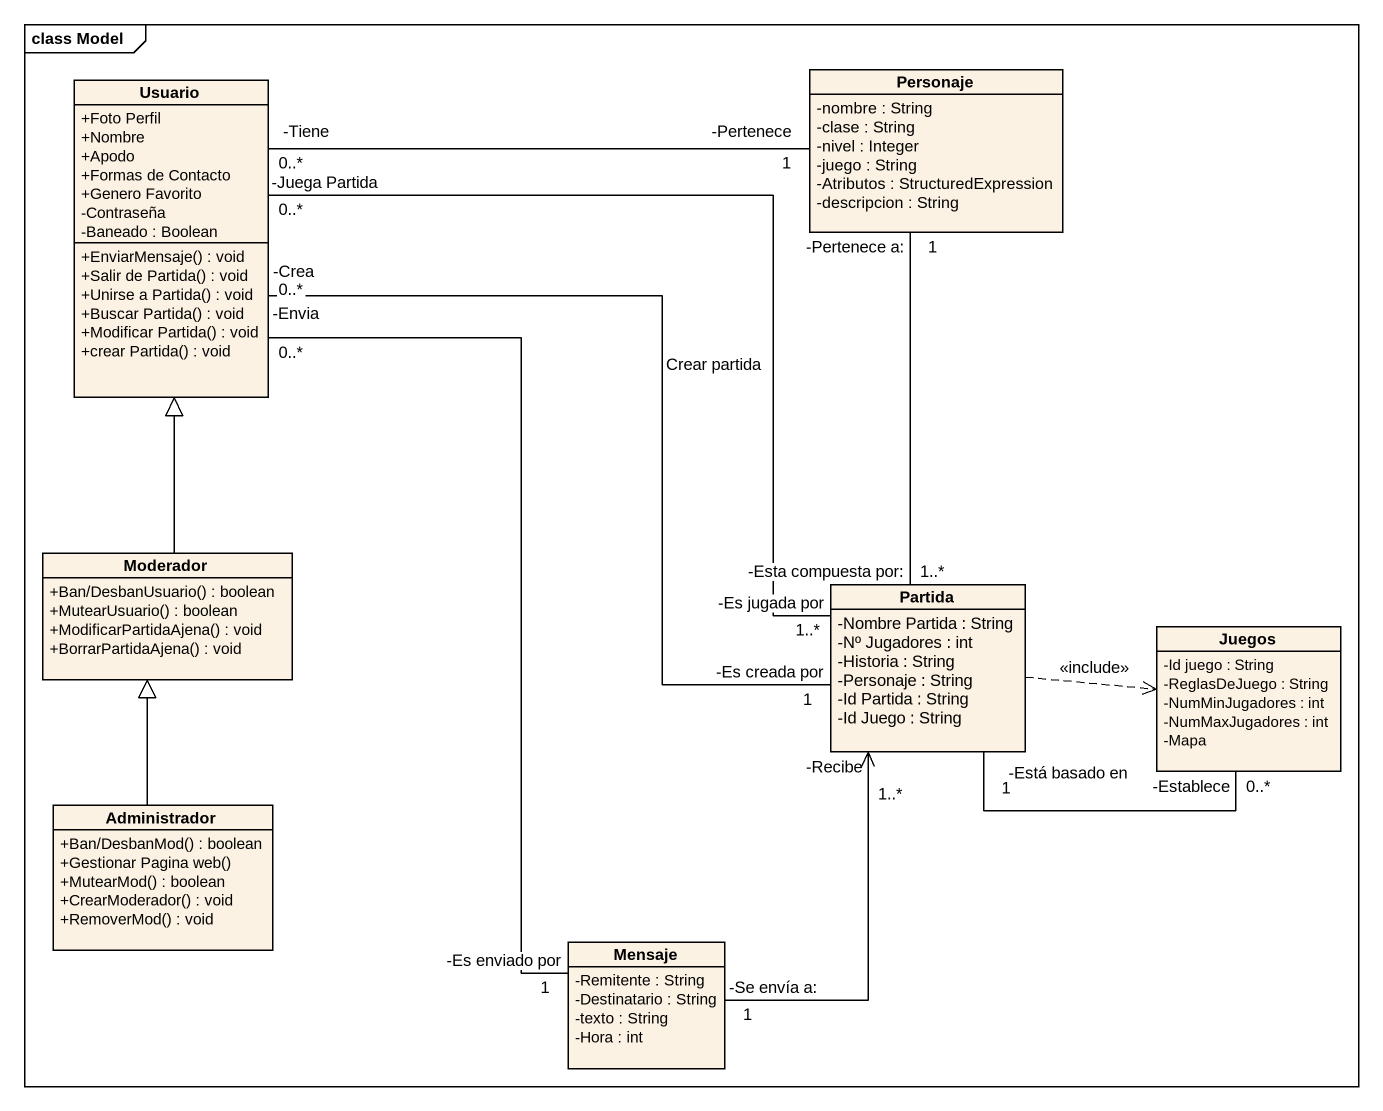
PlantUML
@startuml
mainframe class Model
hide circle
hide empty members
skinparam classAttributeIconSize 0
class Usuario {
  +Foto Perfil
  +Nombre
  +Apodo
  +Formas de Contacto
  +Genero Favorito
  -Contraseña
  -Baneado : Boolean
  +EnviarMensaje() : void
  +Salir de Partida() : void
  +Unirse a Partida() : void
  +Buscar Partida() : void
  +Modificar Partida() : void
  +crear Partida() : void
}
class Personaje {
  -nombre : String
  -clase : String
  -nivel : Integer
  -juego : String
  -Atributos : StructuredExpression
  -descripcion : String
}
class Moderador {
  +Ban/DesbanUsuario() : boolean
  +MutearUsuario() : boolean
  +ModificarPartidaAjena() : void
  +BorrarPartidaAjena() : void
}
class Partida {
  -Nombre Partida : String
  -Nº Jugadores : int
  -Historia : String
  -Personaje : String
  -Id Partida : String
  -Id Juego : String
}
class Juegos {
  -Id juego : String
  -ReglasDeJuego : String
  -NumMinJugadores : int
  -NumMaxJugadores : int
  -Mapa
}
class Administrador {
  +Ban/DesbanMod() : boolean
  +Gestionar Pagina web()
  +MutearMod() : boolean
  +CrearModerador() : void
  +RemoverMod() : void
}
class Mensaje {
  -Remitente : String
  -Destinatario : String
  -texto : String
  -Hora : int
}
Usuario "-Tiene\n0..*" -right- "-Pertenece\n1" Personaje
Usuario "-Juega Partida\n0..*" -right- "-Es jugada por\n1..*" Partida
Usuario "-Envia\n0..*" -- "-Es enviado por\n1" Mensaje
Personaje "-Pertenece a:\n1" -- "-Esta compuesta por:\n1..*" Partida
Moderador -up-|> Usuario
Partida "-Es creada por\n1" -left- "-Crea\n0..*" Usuario : Crear partida
Partida .right.> Juegos : <<include>>
Partida "-Está basado en\n1" -right- "-Establece\n0..*" Juegos
Administrador -up-|> Moderador
Mensaje "-Se envía a:\n1" -up-> "-Recibe\n1..*" Partida
@enduml
